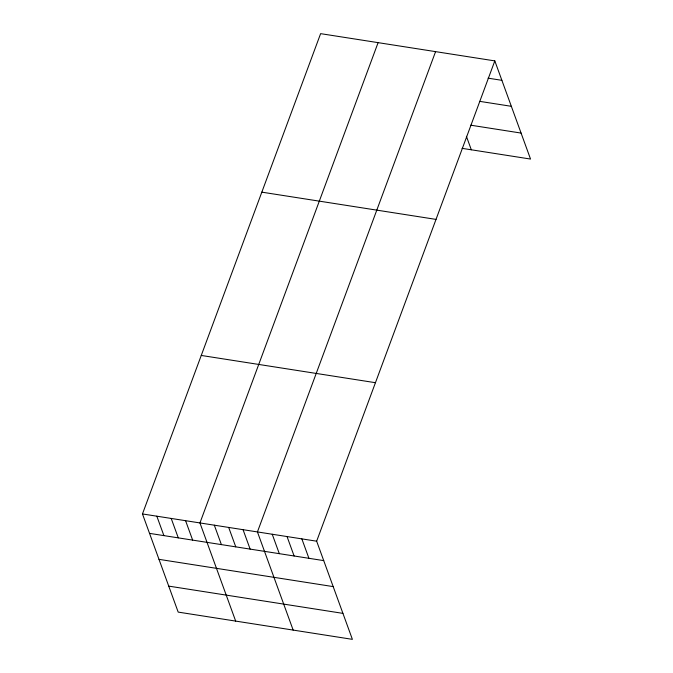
<?xml version="1.0" encoding="UTF-8"?>
<svg xmlns="http://www.w3.org/2000/svg" width="673" height="673" viewBox="0 0 673 673"><rect width="100%" height="100%" fill="white"/><g stroke="black" fill="none" stroke-linecap="round" stroke-linejoin="round"><path stroke-width="1.01" d="M494.815 60.898L316.655 541.193L352.383 639.35L178.185 612.102L142.466 513.945L320.617 33.65L494.815 60.898L530.534 159.055L462.073 148.346M378.1 42.643L199.948 522.938L235.676 621.095M435.582 51.636L257.431 531.931L293.159 630.088M488.06 78.161L501.881 80.323M479.748 101.362L511.337 106.309M470.738 125.195L521.079 133.077M261.831 192.15L436.02 219.398M201.252 355.445L375.45 382.701M142.466 513.945L316.655 541.193M149.532 533.369L323.73 560.617M158.988 559.347L333.185 586.604M168.73 586.116L342.927 613.372M466.406 136.316L471.31 149.793M301.849 538.88L308.924 558.304M287.043 536.566L294.109 555.982M272.237 534.244L279.303 553.669M243.062 529.685L250.129 549.101M228.685 527.43L235.76 546.855M214.317 525.184L221.392 544.608M185.58 520.692L192.646 540.108M171.203 518.437L178.278 537.862M156.834 516.191L163.901 535.615"/></g></svg>
